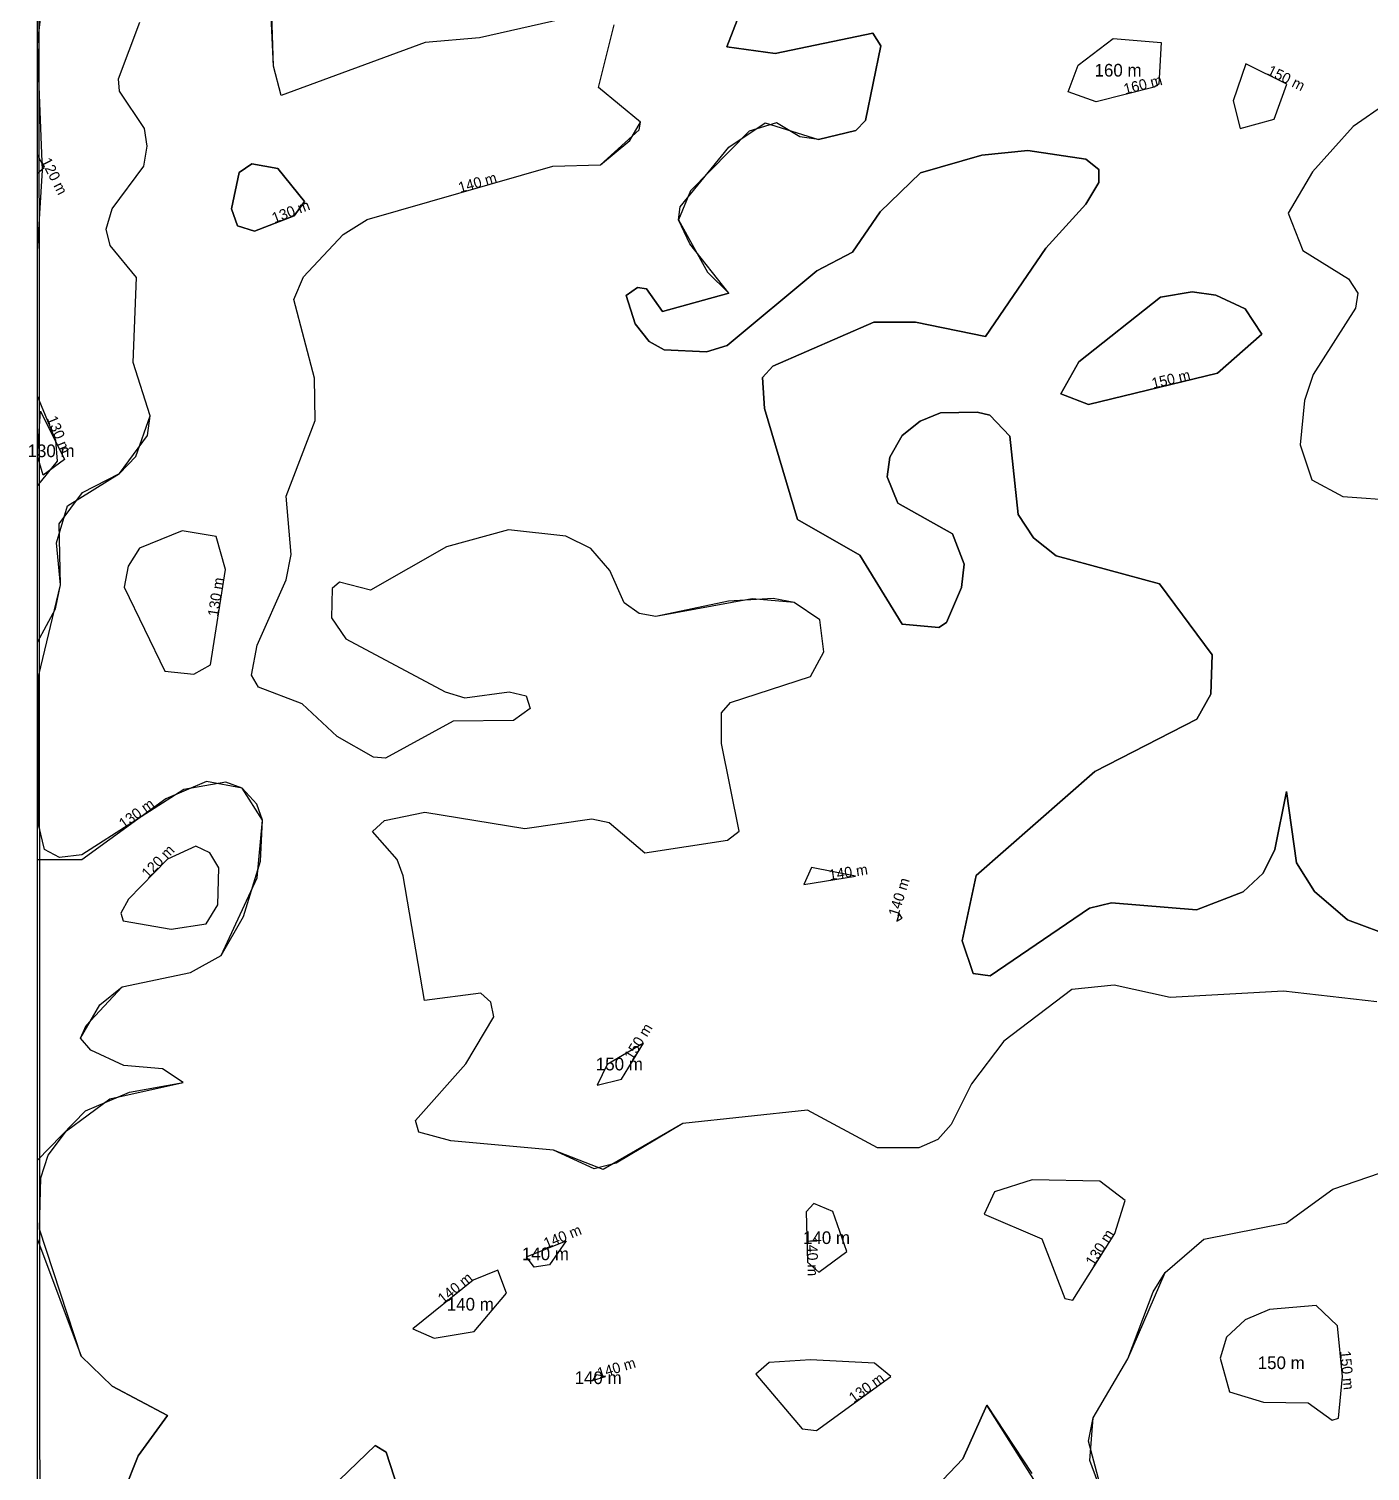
# Model space of a CAD drawing. Extents: x 120.7465 to 120.8269, y 14.0376 to 14.0711.
# Drawn here: x 120.74662 to 120.75762, y 14.05105 to 14.06288 of the extents above; entities that cross this region are included whole.
import ezdxf
from ezdxf.enums import TextEntityAlignment as Align

# ---------------------------------------------------------------- set-up
doc = ezdxf.new("R2010")
doc.units = 0
doc.header["$MEASUREMENT"] = 0
for name, color, linetype in [('Contour_Line_Intermediate', 7, 'Continuous'), ('Contour_Line_Major', 7, 'Continuous'), ('FEATURE_LABEL', 7, 'Continuous'), ('Iso-height_Area', 7, 'Continuous')]:
    doc.layers.add(name, color=color, linetype=linetype)

msp = doc.modelspace()

# ---------------------------------------------------------------- linework, layer by layer
at = {"layer": 'Contour_Line_Intermediate', "color": 36}
for points in [[(120.751168, 14.062997), (120.75032, 14.062804), (120.749873, 14.062765), (120.748693, 14.062332), (120.74863, 14.062571), (120.748605, 14.063098)], [(120.752483, 14.063083), (120.752349, 14.062731), (120.752745, 14.062677), (120.753545, 14.062842), (120.753611, 14.062738), (120.753486, 14.062127), (120.753405, 14.062045), (120.753098, 14.06197), (120.752945, 14.061992), (120.752754, 14.062107), (120.75253, 14.06204), (120.752049, 14.061549), (120.75195, 14.061311), (120.752188, 14.060882), (120.752364, 14.060709), (120.751821, 14.06056), (120.75169, 14.060746), (120.751614, 14.060757), (120.751521, 14.060691), (120.751596, 14.060459), (120.751711, 14.060314), (120.751835, 14.060246), (120.752182, 14.06023), (120.752351, 14.06028), (120.753087, 14.060894), (120.753378, 14.061046), (120.753604, 14.061378), (120.753936, 14.061697), (120.754438, 14.061843), (120.754816, 14.06188), (120.755293, 14.061808), (120.755398, 14.061725), (120.755397, 14.061617), (120.755293, 14.061439), (120.754964, 14.06108), (120.754468, 14.060356), (120.753895, 14.060472), (120.753554, 14.060473), (120.752724, 14.060112), (120.752639, 14.060018), (120.752656, 14.059765), (120.752927, 14.058855), (120.753439, 14.058561), (120.753785, 14.057994), (120.754086, 14.057969), (120.754148, 14.05801), (120.754273, 14.058296), (120.754293, 14.058486), (120.754199, 14.058737), (120.753751, 14.058989), (120.753662, 14.059203), (120.753683, 14.059366), (120.753786, 14.059543), (120.753932, 14.05966), (120.754099, 14.059729), (120.7544, 14.059735), (120.754504, 14.05971), (120.754668, 14.059537), (120.754736, 14.058895), (120.754862, 14.058703), (120.755049, 14.058557), (120.755895, 14.058326), (120.756328, 14.057745), (120.756318, 14.057421), (120.756203, 14.057215), (120.755365, 14.056788), (120.754392, 14.055933), (120.754278, 14.055399), (120.754369, 14.05513), (120.754507, 14.05511), (120.755323, 14.055666), (120.755503, 14.055709), (120.7562, 14.055652), (120.756581, 14.055801), (120.756747, 14.055953), (120.756841, 14.056148), (120.756936, 14.056623), (120.757018, 14.056038), (120.757168, 14.055803), (120.757437, 14.05557), (120.757835, 14.055421)], [(120.746696, 14.057847), (120.746842, 14.058122), (120.746884, 14.058319), (120.74685, 14.058663), (120.746942, 14.058967), (120.747368, 14.059232), (120.747597, 14.059543), (120.74762, 14.059704), (120.747478, 14.060141), (120.747507, 14.060838), (120.747292, 14.0611), (120.747258, 14.061234), (120.747306, 14.061401), (120.747567, 14.061752), (120.747594, 14.061917), (120.747572, 14.06206), (120.747368, 14.062366), (120.747359, 14.062468), (120.747534, 14.062933)], [(120.757679, 14.054897), (120.756913, 14.054985), (120.755982, 14.054933), (120.755523, 14.055035), (120.755178, 14.054998), (120.754619, 14.054574), (120.754355, 14.054224), (120.754187, 14.05389), (120.754078, 14.053769), (120.753921, 14.053699), (120.753582, 14.053699), (120.753009, 14.05401), (120.751988, 14.053899), (120.75144, 14.053575), (120.75126, 14.053527), (120.750927, 14.053682), (120.750083, 14.053757), (120.749821, 14.053828), (120.749795, 14.053925), (120.750207, 14.054388), (120.750438, 14.054775), (120.750411, 14.054895), (120.750329, 14.054968), (120.749868, 14.054909), (120.749694, 14.055931), (120.749644, 14.056066), (120.749442, 14.056295), (120.749539, 14.056384), (120.749871, 14.056452), (120.750692, 14.05632), (120.75124, 14.056398), (120.751384, 14.056367), (120.751676, 14.056119), (120.752352, 14.056224), (120.752449, 14.056298), (120.752303, 14.057016), (120.752303, 14.057268), (120.752379, 14.057352), (120.753034, 14.057567), (120.753143, 14.057768), (120.75311, 14.05803), (120.7529, 14.058173), (120.752728, 14.058205), (120.75236, 14.058184), (120.751765, 14.058058), (120.751628, 14.058083), (120.751505, 14.058169), (120.751387, 14.058436), (120.751233, 14.058615), (120.751026, 14.058718), (120.750557, 14.058769), (120.750049, 14.05863), (120.749425, 14.058273), (120.74917, 14.058339), (120.74911, 14.058288), (120.749107, 14.058048), (120.749223, 14.057876), (120.750039, 14.05744), (120.750199, 14.057392), (120.750564, 14.05744), (120.750702, 14.057408), (120.750735, 14.057304), (120.750599, 14.057205), (120.750104, 14.057199), (120.749548, 14.056895), (120.74945, 14.056903), (120.749153, 14.057075), (120.748864, 14.057341), (120.748508, 14.057479), (120.74845, 14.057577), (120.748496, 14.057824), (120.748735, 14.058358), (120.748774, 14.058567), (120.748733, 14.059046), (120.748971, 14.059666), (120.748965, 14.060013), (120.748798, 14.060659), (120.748876, 14.060845), (120.749202, 14.061192), (120.749399, 14.061314), (120.750921, 14.061751), (120.751312, 14.061764), (120.751553, 14.061962), (120.751641, 14.062113), (120.751294, 14.062398), (120.751425, 14.062912)], [(120.755909, 14.062766), (120.755891, 14.062424), (120.755852, 14.0624), (120.755376, 14.062279), (120.755146, 14.062362), (120.75523, 14.062579), (120.755515, 14.062798), (120.755909, 14.062766)], [(120.756939, 14.062424), (120.756605, 14.06259), (120.756501, 14.062289), (120.756558, 14.062061), (120.756835, 14.062137), (120.756939, 14.062424)], [(120.758036, 14.06246), (120.757483, 14.062076), (120.75715, 14.061705), (120.756952, 14.061366), (120.757072, 14.061059), (120.757446, 14.060827), (120.757521, 14.060711), (120.757504, 14.060588), (120.757155, 14.060042), (120.757086, 14.059831), (120.757048, 14.059466), (120.757145, 14.05918), (120.7574, 14.059043), (120.758311, 14.058977)], [(120.746696, 14.061695), (120.746749, 14.061742), (120.746696, 14.061846)], [(120.748884, 14.061463), (120.748799, 14.061344), (120.748475, 14.061219), (120.748335, 14.061263), (120.748285, 14.061402), (120.748348, 14.061701), (120.748452, 14.061771), (120.748666, 14.061732), (120.748884, 14.061463)], [(120.756735, 14.060373), (120.756372, 14.060054), (120.755314, 14.059798), (120.755087, 14.059885), (120.755235, 14.060148), (120.755904, 14.060678), (120.756165, 14.060721), (120.756357, 14.060694), (120.756599, 14.060581), (120.756735, 14.060373)], [(120.746696, 14.059131), (120.746858, 14.059332), (120.746845, 14.059501), (120.746696, 14.059865)], [(120.748237, 14.058444), (120.748159, 14.058713), (120.74788, 14.058761), (120.747532, 14.058618), (120.747439, 14.058471), (120.747405, 14.058299), (120.74774, 14.057611), (120.747977, 14.057585), (120.748114, 14.057662), (120.748237, 14.058444)], [(120.746696, 14.0536), (120.747087, 14.054003), (120.747449, 14.054157), (120.74789, 14.054236), (120.74772, 14.054348), (120.747404, 14.054376), (120.747131, 14.054501), (120.747046, 14.054598), (120.747207, 14.054873), (120.747389, 14.05502), (120.74795, 14.055138), (120.748201, 14.055277), (120.748497, 14.055915), (120.748539, 14.056388), (120.748372, 14.05665), (120.748081, 14.056704), (120.747746, 14.056562), (120.747059, 14.056063), (120.746696, 14.056063)], [(120.748182, 14.055996), (120.748109, 14.05612), (120.747992, 14.056175), (120.747761, 14.056068), (120.747441, 14.05574), (120.747377, 14.055626), (120.747397, 14.055562), (120.74779, 14.055494), (120.748077, 14.055538), (120.748173, 14.055692), (120.748182, 14.055996)], [(120.753404, 14.055927), (120.753042, 14.056), (120.752978, 14.055861), (120.753404, 14.055927)], [(120.753785, 14.055585), (120.753761, 14.055621), (120.753743, 14.05556), (120.753785, 14.055585)], [(120.751665, 14.054559), (120.751367, 14.054383), (120.751283, 14.054214), (120.751483, 14.054264), (120.751665, 14.054559)], [(120.755613, 14.053267), (120.755407, 14.053426), (120.754852, 14.053437), (120.754543, 14.053339), (120.754457, 14.053156), (120.754931, 14.052954), (120.755119, 14.052463), (120.755184, 14.05245), (120.755529, 14.052996), (120.755613, 14.053267)], [(120.755436, 14.050832), (120.755313, 14.051294), (120.755353, 14.051485), (120.755636, 14.051969), (120.755844, 14.05252), (120.755941, 14.052677), (120.756258, 14.05295), (120.756937, 14.053084), (120.757316, 14.05336), (120.757708, 14.053494)], [(120.753333, 14.052849), (120.753218, 14.053177), (120.753062, 14.053243), (120.752997, 14.053175), (120.753008, 14.052761), (120.753102, 14.052681), (120.753333, 14.052849)], [(120.746696, 14.052947), (120.747052, 14.051992), (120.747307, 14.051746), (120.74776, 14.051504), (120.747519, 14.051173), (120.747402, 14.050878)], [(120.75103, 14.052938), (120.750893, 14.05274), (120.750767, 14.052722), (120.750705, 14.052805), (120.75103, 14.052938)], [(120.750541, 14.052507), (120.750471, 14.052696), (120.750268, 14.052615), (120.749774, 14.052216), (120.749947, 14.052139), (120.750275, 14.052194), (120.750541, 14.052507)], [(120.757397, 14.051823), (120.757356, 14.05224), (120.757181, 14.052406), (120.756798, 14.052375), (120.756599, 14.052289), (120.756445, 14.052146), (120.756392, 14.051974), (120.756471, 14.051699), (120.756748, 14.051615), (120.757114, 14.051609), (120.757313, 14.051467), (120.757365, 14.051483), (120.757397, 14.051823)], [(120.753692, 14.051823), (120.753559, 14.051934), (120.753035, 14.051962), (120.752695, 14.05194), (120.752586, 14.051844), (120.752965, 14.051394), (120.753083, 14.051382), (120.753692, 14.051823)], [(120.751353, 14.051823), (120.751276, 14.051838), (120.751246, 14.051791), (120.751353, 14.051823)], [(120.753959, 14.050806), (120.754284, 14.051148), (120.754481, 14.051588), (120.75485, 14.051029)], [(120.749024, 14.050835), (120.749465, 14.051259), (120.749553, 14.051204), (120.749684, 14.050798)]]:
    msp.add_lwpolyline(points, dxfattribs=at)
at = {"layer": 'Contour_Line_Major', "color": 36}
for points in [[(120.752483, 14.063083), (120.752349, 14.062731), (120.752745, 14.062677), (120.753545, 14.062842), (120.753611, 14.062738), (120.753486, 14.062127), (120.753405, 14.062045), (120.753098, 14.06197), (120.752945, 14.061992), (120.752754, 14.062107), (120.75253, 14.06204), (120.752049, 14.061549), (120.75195, 14.061311), (120.752188, 14.060882), (120.752364, 14.060709), (120.751821, 14.06056), (120.75169, 14.060746), (120.751614, 14.060757), (120.751521, 14.060691), (120.751596, 14.060459), (120.751711, 14.060314), (120.751835, 14.060246), (120.752182, 14.06023), (120.752351, 14.06028), (120.753087, 14.060894), (120.753378, 14.061046), (120.753604, 14.061378), (120.753936, 14.061697), (120.754438, 14.061843), (120.754816, 14.06188), (120.755293, 14.061808), (120.755398, 14.061725), (120.755397, 14.061617), (120.755293, 14.061439), (120.754964, 14.06108), (120.754468, 14.060356), (120.753895, 14.060472), (120.753554, 14.060473), (120.752724, 14.060112), (120.752639, 14.060018), (120.752656, 14.059765), (120.752927, 14.058855), (120.753439, 14.058561), (120.753785, 14.057994), (120.754086, 14.057969), (120.754148, 14.05801), (120.754273, 14.058296), (120.754293, 14.058486), (120.754199, 14.058737), (120.753751, 14.058989), (120.753662, 14.059203), (120.753683, 14.059366), (120.753786, 14.059543), (120.753932, 14.05966), (120.754099, 14.059729), (120.7544, 14.059735), (120.754504, 14.05971), (120.754668, 14.059537), (120.754736, 14.058895), (120.754862, 14.058703), (120.755049, 14.058557), (120.755895, 14.058326), (120.756328, 14.057745), (120.756318, 14.057421), (120.756203, 14.057215), (120.755365, 14.056788), (120.754392, 14.055933), (120.754278, 14.055399), (120.754369, 14.05513), (120.754507, 14.05511), (120.755323, 14.055666), (120.755503, 14.055709), (120.7562, 14.055652), (120.756581, 14.055801), (120.756747, 14.055953), (120.756841, 14.056148), (120.756936, 14.056623), (120.757018, 14.056038), (120.757168, 14.055803), (120.757437, 14.05557), (120.757835, 14.055421)], [(120.756939, 14.062424), (120.756605, 14.06259), (120.756501, 14.062289), (120.756558, 14.062061), (120.756835, 14.062137), (120.756939, 14.062424)], [(120.756735, 14.060373), (120.756372, 14.060054), (120.755314, 14.059798), (120.755087, 14.059885), (120.755235, 14.060148), (120.755904, 14.060678), (120.756165, 14.060721), (120.756357, 14.060694), (120.756599, 14.060581), (120.756735, 14.060373)], [(120.751665, 14.054559), (120.751367, 14.054383), (120.751283, 14.054214), (120.751483, 14.054264), (120.751665, 14.054559)], [(120.757397, 14.051823), (120.757356, 14.05224), (120.757181, 14.052406), (120.756798, 14.052375), (120.756599, 14.052289), (120.756445, 14.052146), (120.756392, 14.051974), (120.756471, 14.051699), (120.756748, 14.051615), (120.757114, 14.051609), (120.757313, 14.051467), (120.757365, 14.051483), (120.757397, 14.051823)]]:
    msp.add_lwpolyline(points, dxfattribs=at)
at = {"layer": 'Iso-height_Area', "color": 140}
msp.add_polyline3d([(120.819881, 14.070974, 50), (120.825891, 14.070974, 50), (120.826209, 14.070939, 50), (120.826457, 14.070837, 50), (120.826563, 14.070598, 50), (120.826598, 14.07029, 50), (120.826598, 14.038487, 50), (120.826563, 14.038179, 50), (120.826457, 14.037939, 50), (120.826209, 14.037837, 50), (120.825891, 14.037803, 50), (120.763666, 14.037803, 50), (120.747403, 14.037803, 50), (120.747085, 14.037837, 50), (120.746837, 14.037939, 50), (120.746731, 14.038179, 50), (120.746696, 14.038487, 50), (120.746696, 14.065502, 50), (120.746696, 14.07029, 50), (120.746731, 14.070598, 50), (120.746837, 14.070837, 50), (120.747085, 14.070939, 50), (120.747403, 14.070974, 50), (120.819881, 14.070974, 50)], close=True, dxfattribs=at)
at = {"layer": 'Iso-height_Area', "color": 4}
msp.add_polyline3d([(120.819881, 14.070974, 70), (120.825891, 14.070974, 70), (120.826209, 14.070939, 70), (120.826457, 14.070837, 70), (120.826563, 14.070598, 70), (120.826598, 14.07029, 70), (120.826598, 14.038487, 70), (120.826563, 14.038179, 70), (120.826457, 14.037939, 70), (120.826209, 14.037837, 70), (120.825891, 14.037803, 70), (120.763666, 14.037803, 70), (120.747403, 14.037803, 70), (120.747085, 14.037837, 70), (120.746837, 14.037939, 70), (120.746731, 14.038179, 70), (120.746696, 14.038487, 70), (120.746696, 14.065502, 70), (120.746696, 14.07029, 70), (120.746731, 14.070598, 70), (120.746837, 14.070837, 70), (120.747085, 14.070939, 70), (120.747403, 14.070974, 70), (120.819881, 14.070974, 70)], close=True, dxfattribs=at)
msp.add_polyline3d([(120.825891, 14.037803, 80), (120.763666, 14.037803, 80), (120.747403, 14.037803, 80), (120.747085, 14.037837, 80), (120.746837, 14.037939, 80), (120.746731, 14.038179, 80), (120.746696, 14.038487, 80), (120.746696, 14.064133, 80), (120.746752, 14.065081, 80), (120.746696, 14.065852, 80), (120.746696, 14.068238, 80), (120.746696, 14.07029, 80), (120.746731, 14.070598, 80), (120.746837, 14.070837, 80), (120.747085, 14.070939, 80), (120.747403, 14.070974, 80), (120.819174, 14.070974, 80)], dxfattribs=at)
at = {"layer": 'Iso-height_Area', "color": 120}
for points in [[(120.746718, 14.043381, 110), (120.746708, 14.064081, 110), (120.746755, 14.064318, 110), (120.746872, 14.064489, 110), (120.748062, 14.065665, 110), (120.74846, 14.06636, 110), (120.749129, 14.067014, 110), (120.749271, 14.067339, 110), (120.7494, 14.068258, 110), (120.75019, 14.069491, 110), (120.75062, 14.069987, 110), (120.751777, 14.070938, 110), (120.752353, 14.070974, 110), (120.806446, 14.070974, 110)], [(120.746696, 14.038487, 90), (120.746696, 14.06412, 90)], [(120.746696, 14.042609, 100), (120.746696, 14.064107, 100)], [(120.746696, 14.042609, 100), (120.746696, 14.064107, 100)], [(120.746696, 14.047045, 120), (120.746696, 14.061052, 120), (120.746735, 14.061718, 120), (120.746696, 14.062749, 120), (120.746793, 14.063589, 120)]]:
    msp.add_polyline3d(points, dxfattribs=at)
at = {"layer": 'Iso-height_Area', "color": 110}
for points in [[(120.751168, 14.062997, 140), (120.75032, 14.062804, 140), (120.749873, 14.062765, 140), (120.748693, 14.062332, 140), (120.74863, 14.062571, 140), (120.748608, 14.063255, 140)], [(120.757835, 14.055421, 150), (120.757437, 14.05557, 150), (120.757168, 14.055803, 150), (120.757018, 14.056038, 150), (120.756936, 14.056623, 150), (120.756841, 14.056148, 150), (120.756747, 14.055953, 150), (120.756581, 14.055801, 150), (120.7562, 14.055652, 150), (120.755503, 14.055709, 150), (120.755323, 14.055666, 150), (120.754507, 14.05511, 150), (120.754369, 14.05513, 150), (120.754278, 14.055399, 150), (120.754392, 14.055933, 150), (120.755365, 14.056788, 150), (120.756203, 14.057215, 150), (120.756318, 14.057421, 150), (120.756328, 14.057745, 150), (120.755895, 14.058326, 150), (120.755049, 14.058557, 150), (120.754862, 14.058703, 150), (120.754736, 14.058895, 150), (120.754668, 14.059537, 150), (120.754504, 14.05971, 150), (120.7544, 14.059735, 150), (120.754099, 14.059729, 150), (120.753932, 14.05966, 150), (120.753786, 14.059543, 150), (120.753683, 14.059366, 150), (120.753662, 14.059203, 150), (120.753751, 14.058989, 150), (120.754199, 14.058737, 150), (120.754293, 14.058486, 150), (120.754273, 14.058296, 150), (120.754148, 14.05801, 150), (120.754086, 14.057969, 150), (120.753785, 14.057994, 150), (120.753439, 14.058561, 150), (120.752927, 14.058855, 150), (120.752656, 14.059765, 150), (120.752639, 14.060018, 150), (120.752724, 14.060112, 150), (120.753554, 14.060473, 150), (120.753895, 14.060472, 150), (120.754468, 14.060356, 150), (120.754964, 14.06108, 150), (120.755293, 14.061439, 150), (120.755397, 14.061617, 150), (120.755398, 14.061725, 150), (120.755293, 14.061808, 150), (120.754816, 14.06188, 150), (120.754438, 14.061843, 150), (120.753936, 14.061697, 150), (120.753604, 14.061378, 150), (120.753378, 14.061046, 150), (120.753087, 14.060894, 150), (120.752351, 14.06028, 150), (120.752182, 14.06023, 150), (120.751835, 14.060246, 150), (120.751711, 14.060314, 150), (120.751596, 14.060459, 150), (120.751521, 14.060691, 150), (120.751614, 14.060757, 150), (120.75169, 14.060746, 150), (120.751821, 14.06056, 150), (120.752364, 14.060709, 150), (120.752045, 14.061116, 150), (120.75195, 14.061311, 150), (120.751965, 14.061417, 150), (120.752363, 14.061908, 150), (120.752661, 14.062106, 150), (120.753098, 14.06197, 150), (120.753405, 14.062045, 150), (120.753486, 14.062127, 150), (120.753611, 14.062738, 150), (120.753545, 14.062842, 150), (120.752745, 14.062677, 150), (120.752349, 14.062731, 150), (120.752483, 14.063083, 150)], [(120.757835, 14.055421, 150), (120.757437, 14.05557, 150), (120.757168, 14.055803, 150), (120.757018, 14.056038, 150), (120.756936, 14.056623, 150), (120.756841, 14.056148, 150), (120.756747, 14.055953, 150), (120.756581, 14.055801, 150), (120.7562, 14.055652, 150), (120.755503, 14.055709, 150), (120.755323, 14.055666, 150), (120.754507, 14.05511, 150), (120.754369, 14.05513, 150), (120.754278, 14.055399, 150), (120.754392, 14.055933, 150), (120.755365, 14.056788, 150), (120.756203, 14.057215, 150), (120.756318, 14.057421, 150), (120.756328, 14.057745, 150), (120.755895, 14.058326, 150), (120.755049, 14.058557, 150), (120.754862, 14.058703, 150), (120.754736, 14.058895, 150), (120.754668, 14.059537, 150), (120.754504, 14.05971, 150), (120.7544, 14.059735, 150), (120.754099, 14.059729, 150), (120.753932, 14.05966, 150), (120.753786, 14.059543, 150), (120.753683, 14.059366, 150), (120.753662, 14.059203, 150), (120.753751, 14.058989, 150), (120.754199, 14.058737, 150), (120.754293, 14.058486, 150), (120.754273, 14.058296, 150), (120.754148, 14.05801, 150), (120.754086, 14.057969, 150), (120.753785, 14.057994, 150), (120.753439, 14.058561, 150), (120.752927, 14.058855, 150), (120.752656, 14.059765, 150), (120.752639, 14.060018, 150), (120.752724, 14.060112, 150), (120.753554, 14.060473, 150), (120.753895, 14.060472, 150), (120.754468, 14.060356, 150), (120.754964, 14.06108, 150), (120.755293, 14.061439, 150), (120.755397, 14.061617, 150), (120.755398, 14.061725, 150), (120.755293, 14.061808, 150), (120.754816, 14.06188, 150), (120.754438, 14.061843, 150), (120.753936, 14.061697, 150), (120.753604, 14.061378, 150), (120.753378, 14.061046, 150), (120.753087, 14.060894, 150), (120.752351, 14.06028, 150), (120.752182, 14.06023, 150), (120.751835, 14.060246, 150), (120.751711, 14.060314, 150), (120.751596, 14.060459, 150), (120.751521, 14.060691, 150), (120.751614, 14.060757, 150), (120.75169, 14.060746, 150), (120.751821, 14.06056, 150), (120.752364, 14.060709, 150), (120.752045, 14.061116, 150), (120.75195, 14.061311, 150), (120.751965, 14.061417, 150), (120.752363, 14.061908, 150), (120.752661, 14.062106, 150), (120.753098, 14.06197, 150), (120.753405, 14.062045, 150), (120.753486, 14.062127, 150), (120.753611, 14.062738, 150), (120.753545, 14.062842, 150), (120.752745, 14.062677, 150), (120.752349, 14.062731, 150), (120.752483, 14.063083, 150)], [(120.747402, 14.050878, 130), (120.747519, 14.051173, 130), (120.74776, 14.051504, 130), (120.747307, 14.051746, 130), (120.747052, 14.051992, 130), (120.74671, 14.053034, 130), (120.746721, 14.053454, 130), (120.746782, 14.05364, 130), (120.746932, 14.053838, 130), (120.747289, 14.054103, 130), (120.74789, 14.054236, 130), (120.74772, 14.054348, 130), (120.747404, 14.054376, 130), (120.747131, 14.054501, 130), (120.747046, 14.054598, 130), (120.747095, 14.054704, 130), (120.747389, 14.05502, 130), (120.74795, 14.055138, 130), (120.748201, 14.055277, 130), (120.748383, 14.055596, 130), (120.748523, 14.056052, 130), (120.748539, 14.056388, 130), (120.748494, 14.056518, 130), (120.748372, 14.05665, 130), (120.748238, 14.056699, 130), (120.747896, 14.05664, 130), (120.747059, 14.056102, 130), (120.746875, 14.056081, 130), (120.746753, 14.056147, 130), (120.746707, 14.056341, 130), (120.746705, 14.057576, 130), (120.746884, 14.058319, 130), (120.746872, 14.058819, 130), (120.747064, 14.059074, 130), (120.747368, 14.059232, 130), (120.7475, 14.05937, 130), (120.74762, 14.059704, 130), (120.747478, 14.060141, 130), (120.747507, 14.060838, 130), (120.747292, 14.0611, 130), (120.747258, 14.061234, 130), (120.747306, 14.061401, 130), (120.747567, 14.061752, 130), (120.747594, 14.061917, 130), (120.747572, 14.06206, 130), (120.747368, 14.062366, 130), (120.747359, 14.062468, 130), (120.747534, 14.062933, 130)], [(120.757679, 14.054897, 140), (120.756913, 14.054985, 140), (120.755982, 14.054933, 140), (120.755523, 14.055035, 140), (120.755178, 14.054998, 140), (120.754619, 14.054574, 140), (120.754355, 14.054224, 140), (120.754187, 14.05389, 140), (120.754078, 14.053769, 140), (120.753921, 14.053699, 140), (120.753582, 14.053699, 140), (120.753009, 14.05401, 140), (120.751988, 14.053899, 140), (120.751333, 14.053523, 140), (120.750927, 14.053682, 140), (120.750083, 14.053757, 140), (120.749821, 14.053828, 140), (120.749795, 14.053925, 140), (120.750207, 14.054388, 140), (120.750438, 14.054775, 140), (120.750411, 14.054895, 140), (120.750329, 14.054968, 140), (120.749868, 14.054909, 140), (120.749694, 14.055931, 140), (120.749644, 14.056066, 140), (120.749442, 14.056295, 140), (120.749539, 14.056384, 140), (120.749871, 14.056452, 140), (120.750692, 14.05632, 140), (120.75124, 14.056398, 140), (120.751384, 14.056367, 140), (120.751676, 14.056119, 140), (120.752352, 14.056224, 140), (120.752449, 14.056298, 140), (120.752303, 14.057016, 140), (120.752303, 14.057268, 140), (120.752379, 14.057352, 140), (120.753034, 14.057567, 140), (120.753143, 14.057768, 140), (120.75311, 14.05803, 140), (120.7529, 14.058173, 140), (120.752556, 14.058204, 140), (120.751765, 14.058058, 140), (120.751628, 14.058083, 140), (120.751505, 14.058169, 140), (120.751387, 14.058436, 140), (120.751233, 14.058615, 140), (120.751026, 14.058718, 140), (120.750557, 14.058769, 140), (120.750049, 14.05863, 140), (120.749425, 14.058273, 140), (120.74917, 14.058339, 140), (120.74911, 14.058288, 140), (120.749107, 14.058048, 140), (120.749223, 14.057876, 140), (120.750039, 14.05744, 140), (120.750199, 14.057392, 140), (120.750564, 14.05744, 140), (120.750702, 14.057408, 140), (120.750735, 14.057304, 140), (120.750599, 14.057205, 140), (120.750104, 14.057199, 140), (120.749548, 14.056895, 140), (120.74945, 14.056903, 140), (120.749153, 14.057075, 140), (120.748864, 14.057341, 140), (120.748508, 14.057479, 140), (120.74845, 14.057577, 140), (120.748496, 14.057824, 140), (120.748735, 14.058358, 140), (120.748774, 14.058567, 140), (120.748733, 14.059046, 140), (120.748971, 14.059666, 140), (120.748965, 14.060013, 140), (120.748798, 14.060659, 140), (120.748876, 14.060845, 140), (120.749202, 14.061192, 140), (120.749399, 14.061314, 140), (120.750921, 14.061751, 140), (120.751312, 14.061764, 140), (120.75163, 14.062049, 140), (120.751641, 14.062113, 140), (120.751294, 14.062398, 140), (120.751425, 14.062912, 140)], [(120.755436, 14.050832, 140), (120.755324, 14.051135, 140), (120.755353, 14.051485, 140), (120.755636, 14.051969, 140), (120.755941, 14.052677, 140), (120.756258, 14.05295, 140), (120.756937, 14.053084, 140), (120.757316, 14.05336, 140), (120.757708, 14.053494, 140)], [(120.754913, 14.050906, 130), (120.754481, 14.051588, 130), (120.754284, 14.051148, 130), (120.753959, 14.050806, 130)], [(120.749684, 14.050798, 130), (120.749553, 14.051204, 130), (120.749465, 14.051259, 130), (120.749024, 14.050835, 130)]]:
    msp.add_polyline3d(points, dxfattribs=at)
at = {"layer": 'Iso-height_Area', "color": 100}
msp.add_polyline3d([(120.755909, 14.062766, 160), (120.755891, 14.062424, 160), (120.755852, 14.0624, 160), (120.755376, 14.062279, 160), (120.755146, 14.062362, 160), (120.75523, 14.062579, 160), (120.755515, 14.062798, 160), (120.755909, 14.062766, 160)], close=True, dxfattribs=at)
at = {"layer": 'Iso-height_Area', "color": 110}
for points in [[(120.756939, 14.062424, 0), (120.756605, 14.06259, 0), (120.756501, 14.062289, 0), (120.756558, 14.062061, 0), (120.756835, 14.062137, 0), (120.756939, 14.062424, 0)], [(120.756939, 14.062424, 0), (120.756605, 14.06259, 0), (120.756501, 14.062289, 0), (120.756558, 14.062061, 0), (120.756835, 14.062137, 0), (120.756939, 14.062424, 0)], [(120.748884, 14.061463, 0), (120.748666, 14.061732, 0), (120.748452, 14.061771, 0), (120.748348, 14.061701, 0), (120.748285, 14.061402, 0), (120.748335, 14.061263, 0), (120.748475, 14.061219, 0), (120.748799, 14.061344, 0), (120.748884, 14.061463, 0)], [(120.756735, 14.060373, 0), (120.756599, 14.060581, 0), (120.756357, 14.060694, 0), (120.756165, 14.060721, 0), (120.755904, 14.060678, 0), (120.755235, 14.060148, 0), (120.755087, 14.059885, 0), (120.755314, 14.059798, 0), (120.756372, 14.060054, 0), (120.756735, 14.060373, 0)], [(120.756735, 14.060373, 0), (120.756599, 14.060581, 0), (120.756357, 14.060694, 0), (120.756165, 14.060721, 0), (120.755904, 14.060678, 0), (120.755235, 14.060148, 0), (120.755087, 14.059885, 0), (120.755314, 14.059798, 0), (120.756372, 14.060054, 0), (120.756735, 14.060373, 0)], [(120.746917, 14.059347, 130), (120.74674, 14.059217, 130), (120.746696, 14.059372, 130), (120.74672, 14.059741, 130), (120.746917, 14.059347, 130)], [(120.748237, 14.058444, 0), (120.748159, 14.058713, 0), (120.74788, 14.058761, 0), (120.747532, 14.058618, 0), (120.747439, 14.058471, 0), (120.747405, 14.058299, 0), (120.74774, 14.057611, 0), (120.747977, 14.057585, 0), (120.748114, 14.057662, 0), (120.748237, 14.058444, 0)], [(120.753404, 14.055927, 0), (120.753042, 14.056, 0), (120.752978, 14.055861, 0), (120.753404, 14.055927, 0)], [(120.753785, 14.055585, 0), (120.753761, 14.055621, 0), (120.753743, 14.05556, 0), (120.753785, 14.055585, 0)], [(120.751665, 14.054559, 150), (120.751367, 14.054383, 150), (120.751283, 14.054214, 150), (120.751483, 14.054264, 150), (120.751665, 14.054559, 150)], [(120.751665, 14.054559, 150), (120.751367, 14.054383, 150), (120.751283, 14.054214, 150), (120.751483, 14.054264, 150), (120.751665, 14.054559, 150)], [(120.755613, 14.053267, 0), (120.755407, 14.053426, 0), (120.754852, 14.053437, 0), (120.754543, 14.053339, 0), (120.754457, 14.053156, 0), (120.754931, 14.052954, 0), (120.755119, 14.052463, 0), (120.755184, 14.05245, 0), (120.755529, 14.052996, 0), (120.755613, 14.053267, 0)], [(120.753333, 14.052849, 140), (120.753218, 14.053177, 140), (120.753062, 14.053243, 140), (120.752997, 14.053175, 140), (120.753008, 14.052761, 140), (120.753102, 14.052681, 140), (120.753333, 14.052849, 140)], [(120.75103, 14.052938, 140), (120.750893, 14.05274, 140), (120.750767, 14.052722, 140), (120.750705, 14.052805, 140), (120.75103, 14.052938, 140)], [(120.750541, 14.052507, 140), (120.750471, 14.052696, 140), (120.750268, 14.052615, 140), (120.749774, 14.052216, 140), (120.749947, 14.052139, 140), (120.750275, 14.052194, 140), (120.750541, 14.052507, 140)], [(120.757397, 14.051823, 150), (120.757356, 14.05224, 150), (120.757181, 14.052406, 150), (120.756798, 14.052375, 150), (120.756599, 14.052289, 150), (120.756445, 14.052146, 150), (120.756392, 14.051974, 150), (120.756471, 14.051699, 150), (120.756748, 14.051615, 150), (120.757114, 14.051609, 150), (120.757313, 14.051467, 150), (120.757365, 14.051483, 150), (120.757397, 14.051823, 150)], [(120.757397, 14.051823, 150), (120.757356, 14.05224, 150), (120.757181, 14.052406, 150), (120.756798, 14.052375, 150), (120.756599, 14.052289, 150), (120.756445, 14.052146, 150), (120.756392, 14.051974, 150), (120.756471, 14.051699, 150), (120.756748, 14.051615, 150), (120.757114, 14.051609, 150), (120.757313, 14.051467, 150), (120.757365, 14.051483, 150), (120.757397, 14.051823, 150)], [(120.753692, 14.051823, 0), (120.753559, 14.051934, 0), (120.753035, 14.051962, 0), (120.752695, 14.05194, 0), (120.752586, 14.051844, 0), (120.752965, 14.051394, 0), (120.753083, 14.051382, 0), (120.753692, 14.051823, 0)], [(120.751353, 14.051823, 140), (120.751276, 14.051838, 140), (120.751246, 14.051791, 140), (120.751353, 14.051823, 140)]]:
    msp.add_polyline3d(points, close=True, dxfattribs=at)
at = {"layer": 'Iso-height_Area', "color": 100}
msp.add_polyline3d([(120.758036, 14.06246, 160), (120.757483, 14.062076, 160), (120.75715, 14.061705, 160), (120.756952, 14.061366, 160), (120.757072, 14.061059, 160), (120.757446, 14.060827, 160), (120.757521, 14.060711, 160), (120.757504, 14.060588, 160), (120.757155, 14.060042, 160), (120.757086, 14.059831, 160), (120.757048, 14.059466, 160), (120.757145, 14.05918, 160), (120.7574, 14.059043, 160), (120.758311, 14.058977, 160)], dxfattribs=at)
at = {"layer": 'Iso-height_Area', "color": 120}
msp.add_polyline3d([(120.748182, 14.055996, 0), (120.748109, 14.05612, 0), (120.747992, 14.056175, 0), (120.747761, 14.056068, 0), (120.747441, 14.05574, 0), (120.747377, 14.055626, 0), (120.747397, 14.055562, 0), (120.74779, 14.055494, 0), (120.748077, 14.055538, 0), (120.748173, 14.055692, 0), (120.748182, 14.055996, 0)], close=True, dxfattribs=at)

# ---------------------------------------------------------------- texts
at = {"layer": 'FEATURE_LABEL', "color": 18}
for s, p in [('160 m', (120.755556, 14.062539, 160)), ('130 m', (120.746806, 14.059417, 130)), ('150 m', (120.751466, 14.054387, 150)), ('150 m', (120.751466, 14.054387, 150)), ('140 m', (120.753165, 14.052963, 140)), ('140 m', (120.75086, 14.05283, 140)), ('140 m', (120.750244, 14.052417, 140)), ('150 m', (120.756894, 14.051937, 150)), ('150 m', (120.756894, 14.051937, 150)), ('140 m', (120.751292, 14.051814, 140))]:
    msp.add_text(s, height=0.0001038, dxfattribs=at).set_placement(p, align=Align.MIDDLE_CENTER)
for s, rotation, p in [('150 m', 333.7, (120.756772, 14.062507)), ('150 m', 333.7, (120.756772, 14.062507)), ('160 m', 14.4, (120.755614, 14.06234)), ('120 m', 296.9, (120.746722, 14.061794)), ('140 m', 16, (120.75016, 14.061532)), ('130 m', 21, (120.748637, 14.061282)), ('150 m', 13.6, (120.755843, 14.059926)), ('150 m', 13.6, (120.755843, 14.059926)), ('130 m', 292.3, (120.74677, 14.059683)), ('130 m', 81.1, (120.748175, 14.058053)), ('130 m', 36, (120.747402, 14.056313)), ('120 m', 45.7, (120.747601, 14.055904)), ('140 m', 8.8, (120.753191, 14.055894)), ('140 m', 72.6, (120.753752, 14.055591)), ('150 m', 58.3, (120.751574, 14.054412)), ('150 m', 58.3, (120.751574, 14.054412)), ('140 m', 22.1, (120.750867, 14.052872)), ('140 m', 271.6, (120.753003, 14.052968)), ('130 m', 57.7, (120.755356, 14.052723)), ('140 m', 38.9, (120.750021, 14.052416)), ('150 m', 275.6, (120.757376, 14.052032)), ('150 m', 275.6, (120.757376, 14.052032)), ('140 m', 16.8, (120.7513, 14.051807)), ('130 m', 35.9, (120.753388, 14.051603))]:
    msp.add_text(s, height=0.0000865, rotation=rotation, dxfattribs=at).set_placement(p)

doc.saveas('drawing.dxf')
